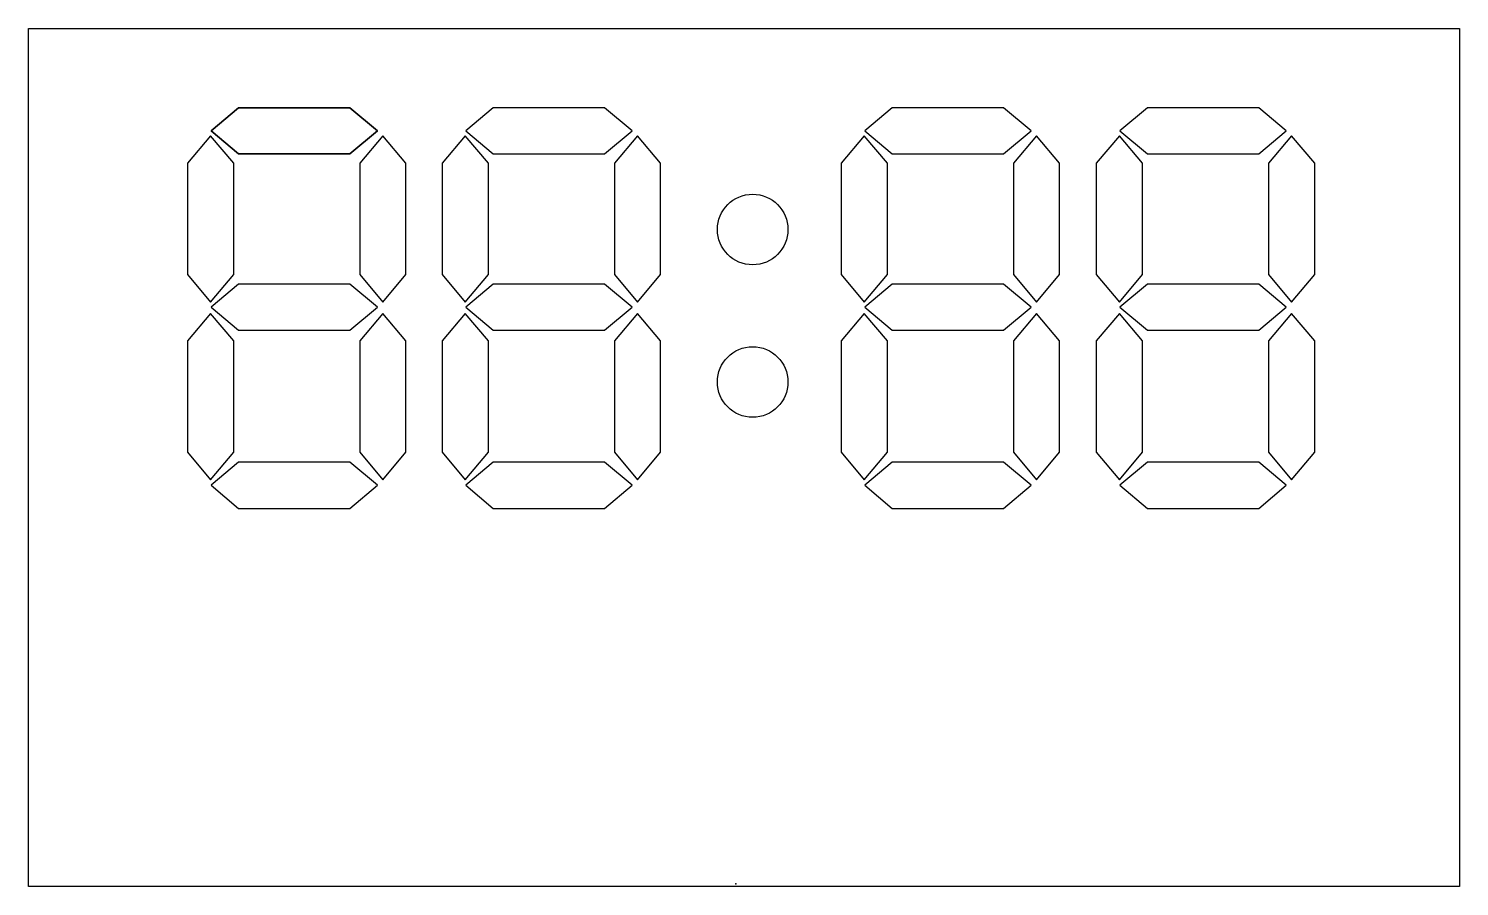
# Model space of a CAD drawing. Header units: centimetres. Extents: x -7.4 to 7.6, y 0 to 9.
import ezdxf

# ---------------------------------------------------------------- set-up
doc = ezdxf.new("R2010")
doc.units = ezdxf.units.CM
doc.header["$MEASUREMENT"] = 0
for name, color, linetype in [('デジファブ最終課題1 v1_Sketch1', 7, 'Continuous'), ('デジファブ最終課題1 v1_Sketch2', 7, 'Continuous'), ('デジファブ最終課題1 v1_Sketch3', 7, 'Continuous'), ('デジファブ最終課題1 v1_Sketch4', 7, 'Continuous'), ('デジファブ最終課題1 v1_Sketch5', 7, 'Continuous')]:
    doc.layers.add(name, color=color, linetype=linetype)

msp = doc.modelspace()

# ---------------------------------------------------------------- linework, layer by layer
at = {"layer": 'デジファブ最終課題1 v1_Sketch1'}
for p, q in [((-7.413, 8.972), (7.587, 8.972)), ((-7.413, -0.028), (-7.413, 8.972)), ((7.587, 8.972), (7.587, -0.028)), ((7.587, -0.028), (-7.413, -0.028))]:
    msp.add_line(p, q, dxfattribs=at)
msp.add_point((0, 0), dxfattribs=at)
at = {"layer": 'デジファブ最終課題1 v1_Sketch2'}
msp.add_point((0, 0), dxfattribs=at)
at = {"layer": 'デジファブ最終課題1 v1_Sketch3'}
for p, q in [((-5.5, 7.9), (-5.212, 8.142)), ((-5.212, 8.142), (-4.044, 8.142)), ((-3.755, 7.9), (-4.044, 8.142)), ((-5.5, 7.9), (-5.212, 7.658)), ((-3.755, 7.9), (-4.044, 7.658)), ((-5.212, 7.658), (-4.044, 7.658))]:
    msp.add_line(p, q, dxfattribs=at)
msp.add_point((0, 0), dxfattribs=at)
at = {"layer": 'デジファブ最終課題1 v1_Sketch4'}
for p, q in [((-5.5, 7.9), (-5.212, 8.142)), ((-5.5, 7.9), (-5.212, 8.142)), ((-5.212, 8.142), (-4.044, 8.142)), ((-4.044, 8.142), (-3.755, 7.9)), ((-5.212, 7.658), (-5.5, 7.9)), ((-3.755, 7.9), (-4.044, 7.658)), ((-4.044, 7.658), (-5.212, 7.658))]:
    msp.add_line(p, q, dxfattribs=at)
msp.add_point((0, 0), dxfattribs=at)
at = {"layer": 'デジファブ最終課題1 v1_Sketch5'}
for p, q in [((-5.212, 8.142), (-5.5, 7.9)), ((-4.044, 8.142), (-5.212, 8.142)), ((-3.755, 7.9), (-4.044, 8.142)), ((-2.542, 8.142), (-2.83, 7.9)), ((-1.374, 8.142), (-2.542, 8.142)), ((-1.085, 7.9), (-1.374, 8.142)), ((1.641, 8.142), (1.353, 7.9)), ((2.809, 8.142), (1.641, 8.142)), ((3.098, 7.9), (2.809, 8.142)), ((4.316, 8.142), (4.028, 7.9)), ((5.484, 8.142), (4.316, 8.142)), ((5.773, 7.9), (5.484, 8.142)), ((-5.505, 7.847), (-5.747, 7.559)), ((-5.262, 7.559), (-5.505, 7.847)), ((-5.5, 7.9), (-5.212, 7.658)), ((-4.044, 7.658), (-3.755, 7.9)), ((-3.7, 7.847), (-3.942, 7.559)), ((-3.457, 7.559), (-3.7, 7.847)), ((-2.835, 7.847), (-3.077, 7.559)), ((-2.592, 7.559), (-2.835, 7.847)), ((-2.83, 7.9), (-2.542, 7.658)), ((-1.374, 7.658), (-1.085, 7.9)), ((-1.03, 7.847), (-1.272, 7.559)), ((-0.787, 7.559), (-1.03, 7.847)), ((1.348, 7.847), (1.106, 7.559)), ((1.591, 7.559), (1.348, 7.847)), ((1.353, 7.9), (1.641, 7.658)), ((2.809, 7.658), (3.098, 7.9)), ((3.153, 7.847), (2.911, 7.559)), ((3.396, 7.559), (3.153, 7.847)), ((4.023, 7.847), (3.781, 7.559)), ((4.266, 7.559), (4.023, 7.847)), ((4.028, 7.9), (4.316, 7.658)), ((5.484, 7.658), (5.773, 7.9)), ((5.828, 7.847), (5.586, 7.559)), ((6.071, 7.559), (5.828, 7.847)), ((-5.212, 7.658), (-4.044, 7.658)), ((-2.542, 7.658), (-1.374, 7.658)), ((1.641, 7.658), (2.809, 7.658)), ((4.316, 7.658), (5.484, 7.658)), ((-5.747, 7.559), (-5.747, 6.391)), ((-5.262, 6.391), (-5.262, 7.559)), ((-3.942, 7.559), (-3.942, 6.391)), ((-3.457, 6.391), (-3.457, 7.559)), ((-3.077, 7.559), (-3.077, 6.391)), ((-2.592, 6.391), (-2.592, 7.559)), ((-1.272, 7.559), (-1.272, 6.391)), ((-0.787, 6.391), (-0.787, 7.559)), ((1.106, 7.559), (1.106, 6.391)), ((1.591, 6.391), (1.591, 7.559)), ((2.911, 7.559), (2.911, 6.391)), ((3.396, 6.391), (3.396, 7.559)), ((3.781, 7.559), (3.781, 6.391)), ((4.266, 6.391), (4.266, 7.559)), ((5.586, 7.559), (5.586, 6.391)), ((6.071, 6.391), (6.071, 7.559)), ((-5.747, 6.391), (-5.505, 6.102)), ((-5.505, 6.102), (-5.262, 6.391)), ((-3.942, 6.391), (-3.7, 6.102)), ((-3.7, 6.102), (-3.457, 6.391)), ((-3.077, 6.391), (-2.835, 6.102)), ((-2.835, 6.102), (-2.592, 6.391)), ((-1.272, 6.391), (-1.03, 6.102)), ((-1.03, 6.102), (-0.787, 6.391)), ((1.106, 6.391), (1.348, 6.102)), ((1.348, 6.102), (1.591, 6.391)), ((2.911, 6.391), (3.153, 6.102)), ((3.153, 6.102), (3.396, 6.391)), ((3.781, 6.391), (4.023, 6.102)), ((4.023, 6.102), (4.266, 6.391)), ((5.586, 6.391), (5.828, 6.102)), ((5.828, 6.102), (6.071, 6.391)), ((-5.212, 6.292), (-5.5, 6.05)), ((-4.044, 6.292), (-5.212, 6.292)), ((-3.755, 6.05), (-4.044, 6.292)), ((-2.542, 6.292), (-2.83, 6.05)), ((-1.374, 6.292), (-2.542, 6.292)), ((-1.085, 6.05), (-1.374, 6.292)), ((1.641, 6.292), (1.353, 6.05)), ((2.809, 6.292), (1.641, 6.292)), ((3.098, 6.05), (2.809, 6.292)), ((4.316, 6.292), (4.028, 6.05)), ((5.484, 6.292), (4.316, 6.292)), ((5.773, 6.05), (5.484, 6.292)), ((-5.5, 6.05), (-5.212, 5.808)), ((-4.044, 5.808), (-3.755, 6.05)), ((-2.83, 6.05), (-2.542, 5.808)), ((-1.374, 5.808), (-1.085, 6.05)), ((1.353, 6.05), (1.641, 5.808)), ((2.809, 5.808), (3.098, 6.05)), ((4.028, 6.05), (4.316, 5.808)), ((5.484, 5.808), (5.773, 6.05)), ((-5.505, 5.983), (-5.747, 5.695)), ((-5.262, 5.695), (-5.505, 5.983)), ((-3.7, 5.983), (-3.942, 5.695)), ((-3.457, 5.695), (-3.7, 5.983)), ((-2.835, 5.983), (-3.077, 5.695)), ((-2.592, 5.695), (-2.835, 5.983)), ((-1.03, 5.983), (-1.272, 5.695)), ((-0.787, 5.695), (-1.03, 5.983)), ((1.348, 5.983), (1.106, 5.695)), ((1.591, 5.695), (1.348, 5.983)), ((3.153, 5.983), (2.911, 5.695)), ((3.396, 5.695), (3.153, 5.983)), ((4.023, 5.983), (3.781, 5.695)), ((4.266, 5.695), (4.023, 5.983)), ((5.828, 5.983), (5.586, 5.695)), ((6.071, 5.695), (5.828, 5.983)), ((-5.212, 5.808), (-4.044, 5.808)), ((-2.542, 5.808), (-1.374, 5.808)), ((1.641, 5.808), (2.809, 5.808)), ((4.316, 5.808), (5.484, 5.808)), ((-5.747, 5.695), (-5.747, 4.527)), ((-5.262, 4.527), (-5.262, 5.695)), ((-3.942, 5.695), (-3.942, 4.527)), ((-3.457, 4.527), (-3.457, 5.695)), ((-3.077, 5.695), (-3.077, 4.527)), ((-2.592, 4.527), (-2.592, 5.695)), ((-1.272, 5.695), (-1.272, 4.527)), ((-0.787, 4.527), (-0.787, 5.695)), ((1.106, 5.695), (1.106, 4.527)), ((1.591, 4.527), (1.591, 5.695)), ((2.911, 5.695), (2.911, 4.527)), ((3.396, 4.527), (3.396, 5.695)), ((3.781, 5.695), (3.781, 4.527)), ((4.266, 4.527), (4.266, 5.695)), ((5.586, 5.695), (5.586, 4.527)), ((6.071, 4.527), (6.071, 5.695)), ((-5.747, 4.527), (-5.505, 4.238)), ((-5.505, 4.238), (-5.262, 4.527)), ((-3.942, 4.527), (-3.7, 4.238)), ((-3.7, 4.238), (-3.457, 4.527)), ((-3.077, 4.527), (-2.835, 4.238)), ((-2.835, 4.238), (-2.592, 4.527)), ((-1.272, 4.527), (-1.03, 4.238)), ((-1.03, 4.238), (-0.787, 4.527)), ((1.106, 4.527), (1.348, 4.238)), ((1.348, 4.238), (1.591, 4.527)), ((2.911, 4.527), (3.153, 4.238)), ((3.153, 4.238), (3.396, 4.527)), ((3.781, 4.527), (4.023, 4.238)), ((4.023, 4.238), (4.266, 4.527)), ((5.586, 4.527), (5.828, 4.238)), ((5.828, 4.238), (6.071, 4.527)), ((-5.212, 4.422), (-5.5, 4.18)), ((-4.044, 4.422), (-5.212, 4.422)), ((-3.755, 4.18), (-4.044, 4.422)), ((-2.542, 4.422), (-2.83, 4.18)), ((-1.374, 4.422), (-2.542, 4.422)), ((-1.085, 4.18), (-1.374, 4.422)), ((1.641, 4.422), (1.353, 4.18)), ((2.809, 4.422), (1.641, 4.422)), ((3.098, 4.18), (2.809, 4.422)), ((4.316, 4.422), (4.028, 4.18)), ((5.484, 4.422), (4.316, 4.422)), ((5.773, 4.18), (5.484, 4.422)), ((-5.5, 4.18), (-5.212, 3.938)), ((-4.044, 3.938), (-3.755, 4.18)), ((-2.83, 4.18), (-2.542, 3.938)), ((-1.374, 3.938), (-1.085, 4.18)), ((1.353, 4.18), (1.641, 3.938)), ((2.809, 3.938), (3.098, 4.18)), ((4.028, 4.18), (4.316, 3.938)), ((5.484, 3.938), (5.773, 4.18)), ((-5.212, 3.938), (-4.044, 3.938)), ((-2.542, 3.938), (-1.374, 3.938)), ((1.641, 3.938), (2.809, 3.938)), ((4.316, 3.938), (5.484, 3.938))]:
    msp.add_line(p, q, dxfattribs=at)
for centre in [(0.178, 6.864), (0.178, 5.264)]:
    msp.add_circle(centre, 0.37, dxfattribs=at)
msp.add_point((0, 0), dxfattribs=at)

doc.saveas('drawing.dxf')
